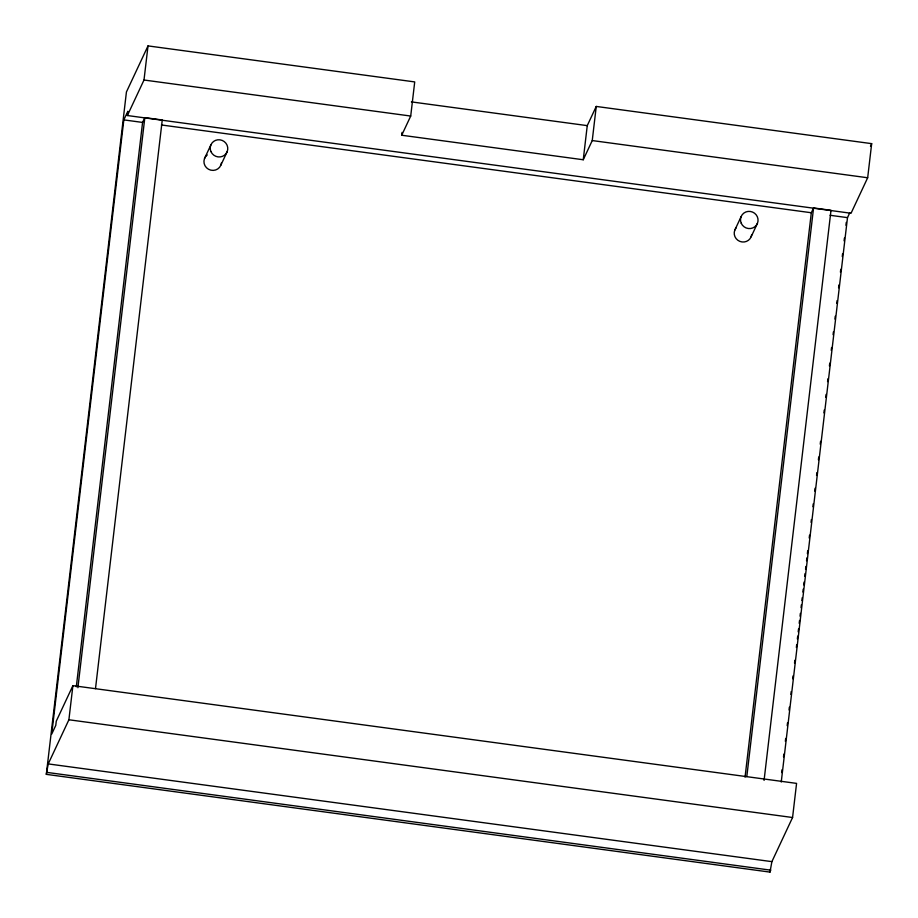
<?xml version="1.0" encoding="UTF-8"?>
<svg xmlns="http://www.w3.org/2000/svg" width="918" height="918" viewBox="0 0 918 918"><rect width="100%" height="100%" fill="white"/><g stroke="black" fill="none" stroke-linecap="round" stroke-linejoin="round"><path stroke-width="1.38" d="M46.325 774.356L126.432 91.961L148.016 45.9L414.718 81.92L410.713 116.047L401.728 135.233L583.251 159.755L592.248 140.557L596.252 106.442L871.675 143.644L867.671 177.759L851.043 213.263L127.373 115.53L127.877 111.262L123.827 119.891L51.729 734.056L55.769 725.415L56.273 721.158L72.901 685.643L796.572 783.387L792.567 817.513L771.889 861.646L769.984 872.1L46.325 774.356L48.218 763.914L68.896 719.769L72.901 685.643M127.373 115.53L144 80.015L148.016 45.9M76.309 686.825L142.577 122.427L144.826 117.63L162.256 119.983L95.495 688.649M77.892 687.72L144.826 117.63M401.728 135.233L402.061 132.387M583.251 159.755L587.256 125.628L596.252 106.442M745.049 777.156L811.317 212.746L813.566 207.95L830.997 210.314L764.074 780.392M746.804 776.617L813.566 207.95M769.984 872.1L770.328 869.254M781.677 772.589L782.01 769.743M783.513 756.948L783.846 754.103M785.349 741.308L785.682 738.462M787.185 725.668L787.518 722.822M789.021 710.027L789.354 707.193M790.857 694.387L791.19 691.552M792.693 678.758L793.026 675.912M794.529 663.117L794.862 660.271M796.365 647.477L796.698 644.631M797.363 638.951L797.696 636.105M798.201 631.836L798.534 628.991M799.199 623.311L799.532 620.465M800.037 616.196L800.37 613.362M801.035 607.67L801.368 604.824M801.873 600.567L802.206 597.721M802.871 592.03L803.204 589.184M803.709 584.927L804.042 582.081M804.707 576.389L805.04 573.555M805.545 569.286L805.878 566.44M806.543 560.76L806.876 557.914M807.381 553.646L807.714 550.8M809.217 538.005L809.55 535.171M811.053 522.376L811.386 519.531M812.889 506.736L813.222 503.89M814.725 491.096L815.058 488.25M816.561 475.455L816.894 472.609M818.397 459.815L818.73 456.98M820.233 444.186L820.566 441.34M823.905 412.905L824.238 410.059M825.741 397.264L826.074 394.419M827.577 381.624L827.91 378.778M829.402 365.984L829.746 363.149M831.238 350.355L831.582 347.509M833.074 334.714L833.418 331.868M834.91 319.074L835.254 316.228M836.746 303.433L837.09 300.588M838.582 287.793L838.926 284.959M840.418 272.164L840.762 269.318M842.254 256.524L842.598 253.678M844.09 240.883L844.434 238.037M845.926 225.243L846.27 222.397M781.241 782.033L847.498 217.635L849.804 212.701M204.542 158.447L210.842 145.021M220.871 165.137L227.159 151.711M734.825 230.074L741.124 216.637M751.154 236.764L757.442 223.326M870.482 146.203L871.675 143.644M411.402 101.887L587.256 125.628M144 80.015L410.713 116.047M592.248 140.557L867.671 177.759M123.827 119.891L142.577 122.427M161.43 124.974L811.317 212.746M830.09 215.282L847.498 217.635M68.896 719.769L792.567 817.513M48.218 763.914L771.889 861.646M47.22 772.44L770.89 870.184M221.422 162.968A8.824 8.56 25.1 0 1 208.443 169.222A8.824 8.56 25.1 0 1 207.25 154.935M751.704 234.595A8.824 8.56 25.1 0 1 739.77 241.354A8.824 8.56 25.1 0 1 735.938 228.134M210.945 151.608A8.824 8.56 25.1 0 0 226.046 153.65A8.824 8.56 25.1 0 0 219.999 139.834A8.824 8.56 25.1 0 0 210.945 151.608M741.228 223.235A8.824 8.56 25.1 0 0 756.329 225.266A8.824 8.56 25.1 0 0 750.281 211.45A8.824 8.56 25.1 0 0 741.228 223.235"/></g></svg>
